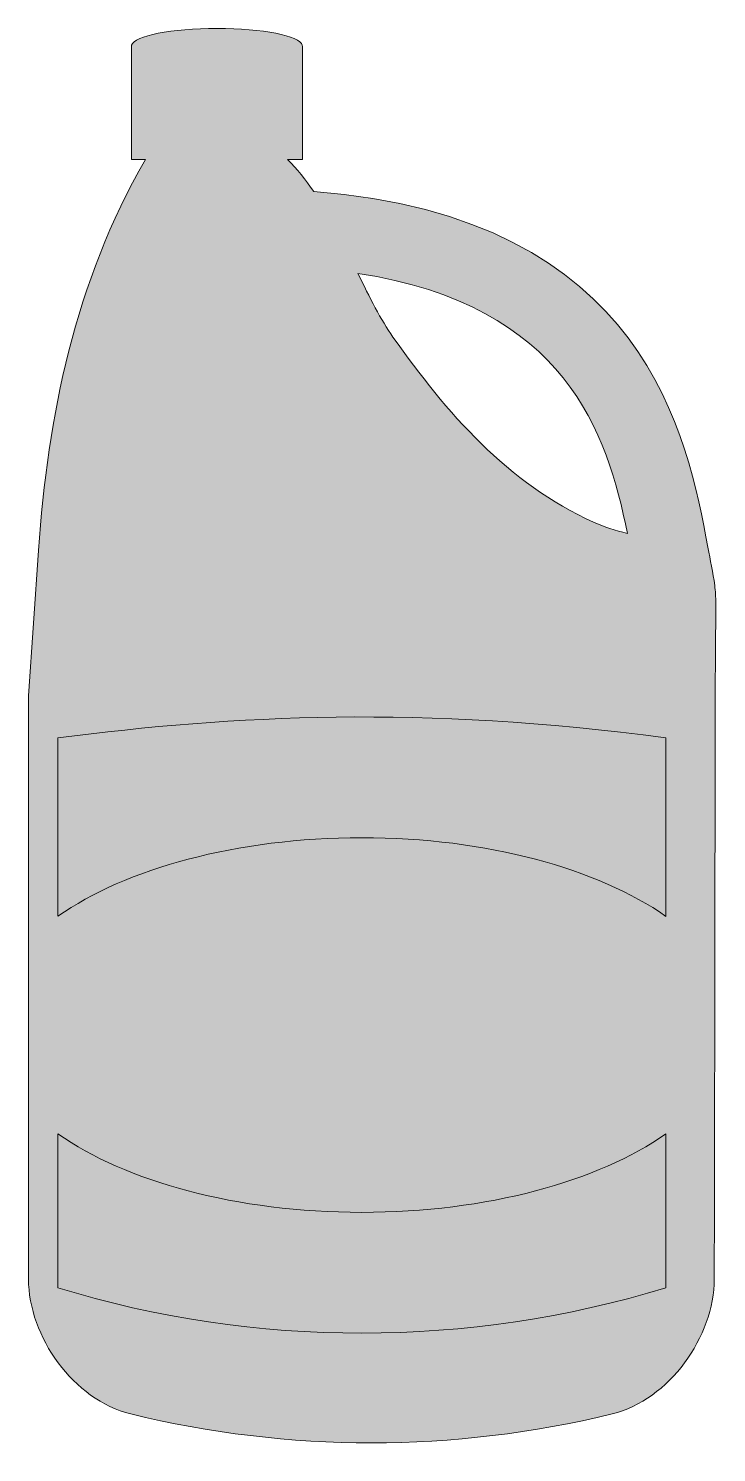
# Model space of a CAD drawing. Header units: inches. Extents: x 0 to 49, y -1 to 102.
import ezdxf

# ---------------------------------------------------------------- set-up
doc = ezdxf.new("R2010")
doc.units = ezdxf.units.IN
doc.header["$MEASUREMENT"] = 0
doc.layers.add('Layer 1', color=7, linetype='Continuous')

# ---------------------------------------------------------------- blocks, each defined once
blk = doc.blocks.new('block 2')
at = {"layer": 'Layer 1', "true_color": 0x000000}
h = blk.add_hatch(color=18, dxfattribs=at)
h.dxf.hatch_style = 2
edge = h.paths.add_edge_path()
edge.add_spline(control_points=[(23.94, 43.47), (32.94, 43.47), (40.9, 41.24), (45.77, 37.82), (45.77, 37.82), (45.77, 42.94), (45.77, 42.94), (45.77, 42.94), (45.77, 50.65), (45.77, 50.65), (28.17, 52.99), (14.8, 52.26), (2.11, 50.65), (2.11, 50.65), (2.11, 43.08), (2.11, 43.08), (2.11, 43.08), (2.11, 37.83), (2.11, 37.83), (6.97, 41.24), (14.94, 43.47), (23.94, 43.47)], knot_values=[0, 0, 0, 0, 1, 1, 1, 2, 2, 2, 3, 3, 3, 4, 4, 4, 5, 5, 5, 6, 6, 6, 7, 7, 7, 7], degree=3, periodic=1)
h = blk.add_hatch(color=18, dxfattribs=at)
h.dxf.hatch_style = 2
edge = h.paths.add_edge_path()
edge.add_spline(control_points=[(23.94, 16.56), (14.94, 16.56), (6.97, 18.79), (2.11, 22.2), (2.11, 22.2), (2.11, 18.85), (2.11, 18.85), (2.11, 18.85), (2.11, 11.14), (2.11, 11.14), (16.3, 6.79), (31.58, 6.8), (45.77, 11.14), (45.77, 11.14), (45.77, 18.71), (45.77, 18.71), (45.77, 18.71), (45.77, 22.2), (45.77, 22.2), (40.9, 18.79), (32.94, 16.56), (23.94, 16.56)], knot_values=[0, 0, 0, 0, 1, 1, 1, 2, 2, 2, 3, 3, 3, 4, 4, 4, 5, 5, 5, 6, 6, 6, 7, 7, 7, 7], degree=3, periodic=1)
at = {"layer": 'Layer 1', "lineweight": 0}
for points in [[(23.94, 43.47), (32.94, 43.47), (40.9, 41.24), (45.77, 37.82), (45.77, 37.82), (45.77, 42.94), (45.77, 42.94), (45.77, 42.94), (45.77, 50.65), (45.77, 50.65), (28.17, 52.99), (14.8, 52.26), (2.11, 50.65), (2.11, 50.65), (2.11, 43.08), (2.11, 43.08), (2.11, 43.08), (2.11, 37.83), (2.11, 37.83), (6.97, 41.24), (14.94, 43.47), (23.94, 43.47)], [(23.94, 16.56), (14.94, 16.56), (6.97, 18.79), (2.11, 22.2), (2.11, 22.2), (2.11, 18.85), (2.11, 18.85), (2.11, 18.85), (2.11, 11.14), (2.11, 11.14), (16.3, 6.79), (31.58, 6.8), (45.77, 11.14), (45.77, 11.14), (45.77, 18.71), (45.77, 18.71), (45.77, 18.71), (45.77, 22.2), (45.77, 22.2), (40.9, 18.79), (32.94, 16.56), (23.94, 16.56)]]:
    blk.add_open_spline(points, degree=3, knots=[0, 0, 0, 0, 1, 1, 1, 2, 2, 2, 3, 3, 3, 4, 4, 4, 5, 5, 5, 6, 6, 6, 7, 7, 7, 7], dxfattribs=at)

msp = doc.modelspace()

# ---------------------------------------------------------------- hatches: boundary and pattern name
at = {"layer": 'Layer 1', "true_color": 0x84d05f}
h = msp.add_hatch(color=83, dxfattribs=at)
h.dxf.hatch_style = 2
edge = h.paths.add_edge_path()
edge.add_spline(control_points=[(49.27, 61.6), (49.16, 62.52), (48.95, 63.42), (48.78, 64.33), (47.33, 72.15), (44.38, 88.1), (20.48, 89.88), (19.9, 90.74), (19.28, 91.52), (18.6, 92.18), (18.6, 92.18), (19.68, 92.18), (19.68, 92.18), (19.68, 92.18), (19.68, 100.41), (19.66, 100.41), (19.47, 101.07), (16.81, 101.6), (13.54, 101.6), (10.27, 101.6), (7.61, 101.07), (7.4, 100.41), (7.4, 100.41), (7.4, 92.18), (7.4, 92.18), (7.4, 92.18), (8.39, 92.18), (8.39, 92.18), (3.29, 83.33), (1.41, 73.77), (0.71, 64.1), (0.71, 64.1), (0, 53.66), (0, 53.66), (0, 53.66), (0, 11.77), (0, 11.77), (0, 7.64), (3.24, 3.08), (7.34, 2.08), (18.68, -0.69), (30.56, -0.69), (41.9, 2.08), (46, 3.08), (49.24, 7.64), (49.24, 11.77), (49.24, 12.17), (49.24, 12.58), (49.24, 12.99), (49.24, 14.01), (49.25, 15.02), (49.25, 16.04), (49.25, 17.67), (49.25, 19.3), (49.26, 20.92), (49.26, 22.89), (49.26, 24.85), (49.27, 26.81), (49.27, 28.98), (49.27, 31.15), (49.28, 33.31), (49.28, 35.59), (49.28, 37.86), (49.29, 40.13), (49.29, 42.33), (49.3, 44.53), (49.3, 46.73), (49.3, 48.67), (49.31, 50.61), (49.31, 52.56), (49.31, 54.12), (49.32, 55.68), (49.32, 57.25), (49.32, 58.49), (49.4, 59.72), (49.33, 60.96), (49.32, 61.18), (49.3, 61.39), (49.27, 61.6)], knot_values=[0, 0, 0, 0, 1, 1, 1, 2, 2, 2, 3, 3, 3, 4, 4, 4, 5, 5, 5, 6, 6, 6, 7, 7, 7, 8, 8, 8, 9, 9, 9, 10, 10, 10, 11, 11, 11, 12, 12, 12, 13, 13, 13, 14, 14, 14, 15, 15, 15, 16, 16, 16, 17, 17, 17, 18, 18, 18, 19, 19, 19, 20, 20, 20, 21, 21, 21, 22, 22, 22, 23, 23, 23, 24, 24, 24, 25, 25, 25, 26, 26, 26, 26], degree=3, periodic=1)
edge = h.paths.add_edge_path()
edge.add_spline(control_points=[(43, 65.33), (42.15, 65.55), (41.33, 65.79), (40.58, 66.13), (34.39, 68.92), (30.02, 74), (26.17, 79.43), (25.3, 80.66), (24.49, 82.29), (23.65, 84.01), (38.6, 81.7), (41.56, 72.53), (43, 65.33)], knot_values=[0, 0, 0, 0, 1, 1, 1, 2, 2, 2, 3, 3, 3, 4, 4, 4, 4], degree=3, periodic=1)

# ---------------------------------------------------------------- linework, layer by layer
at = {"layer": 'Layer 1', "lineweight": 0}
for points, knots in [([(49.27, 61.6), (49.16, 62.52), (48.95, 63.42), (48.78, 64.33), (47.33, 72.15), (44.38, 88.1), (20.48, 89.88), (19.9, 90.74), (19.28, 91.52), (18.6, 92.18), (18.6, 92.18), (19.68, 92.18), (19.68, 92.18), (19.68, 92.18), (19.68, 100.41), (19.66, 100.41), (19.47, 101.07), (16.81, 101.6), (13.54, 101.6), (10.27, 101.6), (7.61, 101.07), (7.4, 100.41), (7.4, 100.41), (7.4, 92.18), (7.4, 92.18), (7.4, 92.18), (8.39, 92.18), (8.39, 92.18), (3.29, 83.33), (1.41, 73.77), (0.71, 64.1), (0.71, 64.1), (0, 53.66), (0, 53.66), (0, 53.66), (0, 11.77), (0, 11.77), (0, 7.64), (3.24, 3.08), (7.34, 2.08), (18.68, -0.69), (30.56, -0.69), (41.9, 2.08), (46, 3.08), (49.24, 7.64), (49.24, 11.77), (49.24, 12.17), (49.24, 12.58), (49.24, 12.99), (49.24, 14.01), (49.25, 15.02), (49.25, 16.04), (49.25, 17.67), (49.25, 19.3), (49.26, 20.92), (49.26, 22.89), (49.26, 24.85), (49.27, 26.81), (49.27, 28.98), (49.27, 31.15), (49.28, 33.31), (49.28, 35.59), (49.28, 37.86), (49.29, 40.13), (49.29, 42.33), (49.3, 44.53), (49.3, 46.73), (49.3, 48.67), (49.31, 50.61), (49.31, 52.56), (49.31, 54.12), (49.32, 55.68), (49.32, 57.25), (49.32, 58.49), (49.4, 59.72), (49.33, 60.96), (49.32, 61.18), (49.3, 61.39), (49.27, 61.6)], [0, 0, 0, 0, 1, 1, 1, 2, 2, 2, 3, 3, 3, 4, 4, 4, 5, 5, 5, 6, 6, 6, 7, 7, 7, 8, 8, 8, 9, 9, 9, 10, 10, 10, 11, 11, 11, 12, 12, 12, 13, 13, 13, 14, 14, 14, 15, 15, 15, 16, 16, 16, 17, 17, 17, 18, 18, 18, 19, 19, 19, 20, 20, 20, 21, 21, 21, 22, 22, 22, 23, 23, 23, 24, 24, 24, 25, 25, 25, 26, 26, 26, 26]), ([(43, 65.33), (42.15, 65.55), (41.33, 65.79), (40.58, 66.13), (34.39, 68.92), (30.02, 74), (26.17, 79.43), (25.3, 80.66), (24.49, 82.29), (23.65, 84.01), (38.6, 81.7), (41.56, 72.53), (43, 65.33)], [0, 0, 0, 0, 1, 1, 1, 2, 2, 2, 3, 3, 3, 4, 4, 4, 4])]:
    msp.add_open_spline(points, degree=3, knots=knots, dxfattribs=at)

# ---------------------------------------------------------------- block references
at = {"layer": 'Layer 1'}
msp.add_blockref('block 2', (0, 0), dxfattribs=at)

doc.saveas('drawing.dxf')
